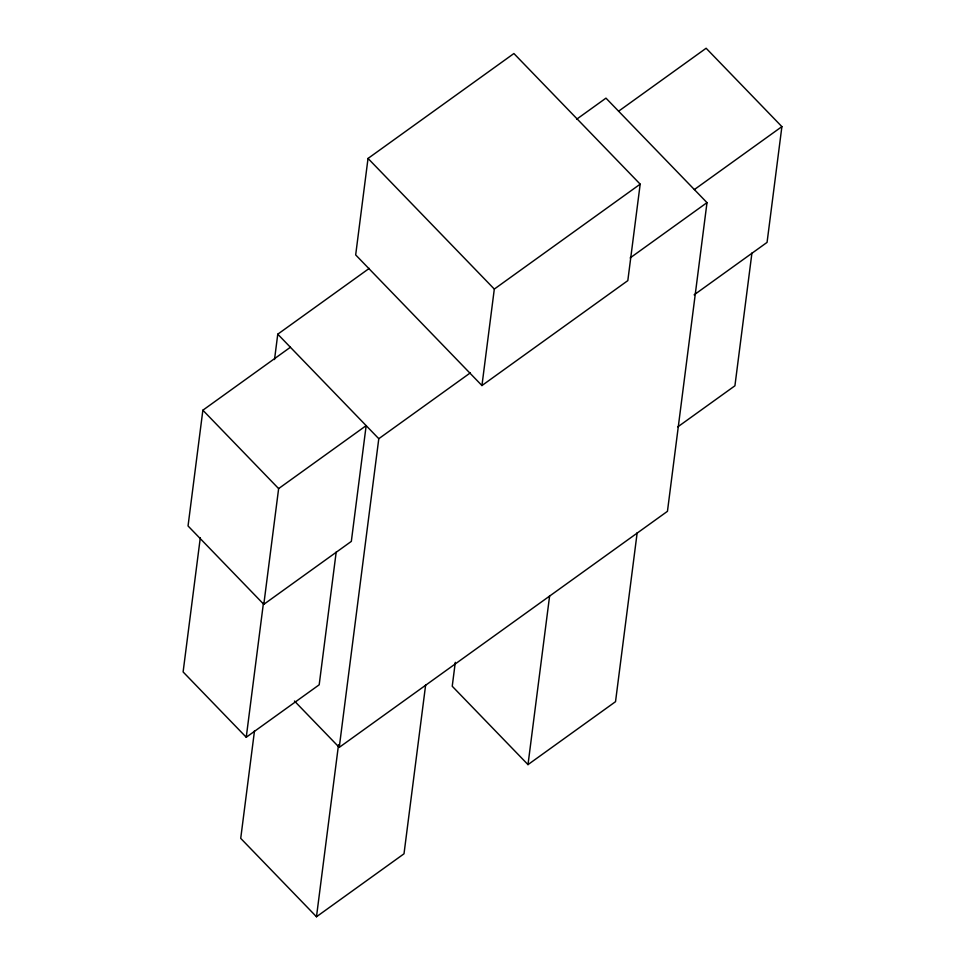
<?xml version="1.0" encoding="UTF-8"?>
<svg xmlns="http://www.w3.org/2000/svg" width="965" height="965" viewBox="0 0 965 965"><rect width="100%" height="100%" fill="white"/><g stroke="black" fill="none" stroke-linecap="round" stroke-linejoin="round"><path stroke-width="1.45" d="M290.393 347.255L202.867 410.209L188.042 525.961L263.807 604.343L351.332 541.389L366.157 425.637L278.632 488.592L263.807 604.343M200.31 537.686L183.109 671.942L246.244 737.26L319.186 684.8L336.194 552.04M274.518 359.547L277.763 334.192L369.269 268.379M246.244 737.26L263.445 603.004M254.519 730.686L240.719 838.368L316.484 916.75L404.009 853.796L425.661 684.8M368.027 158.441L355.675 254.905L481.945 385.542L627.817 280.622L640.181 184.158L513.899 53.533L368.027 158.441L494.309 289.078L481.945 385.542M316.484 916.75L338.522 744.763M294.458 701.048L339.246 747.38L378.787 438.701L470.293 372.888M455.299 662.316L452.235 686.248L528 764.618L615.525 701.676L637.177 532.68M528 764.618L549.652 595.622M576.684 119.202L605.972 98.141L706.995 202.638L667.454 511.317L339.246 747.38M751.928 253.035L734.92 385.795L677.78 426.88M618.601 111.204L706.127 48.25L781.891 126.632L767.066 242.384L694.125 294.844M494.309 289.078L640.181 184.158M694.366 189.574L781.891 126.632M630.133 257.932L706.995 202.638M277.763 334.192L378.787 438.701M202.867 410.209L278.632 488.592"/></g></svg>
